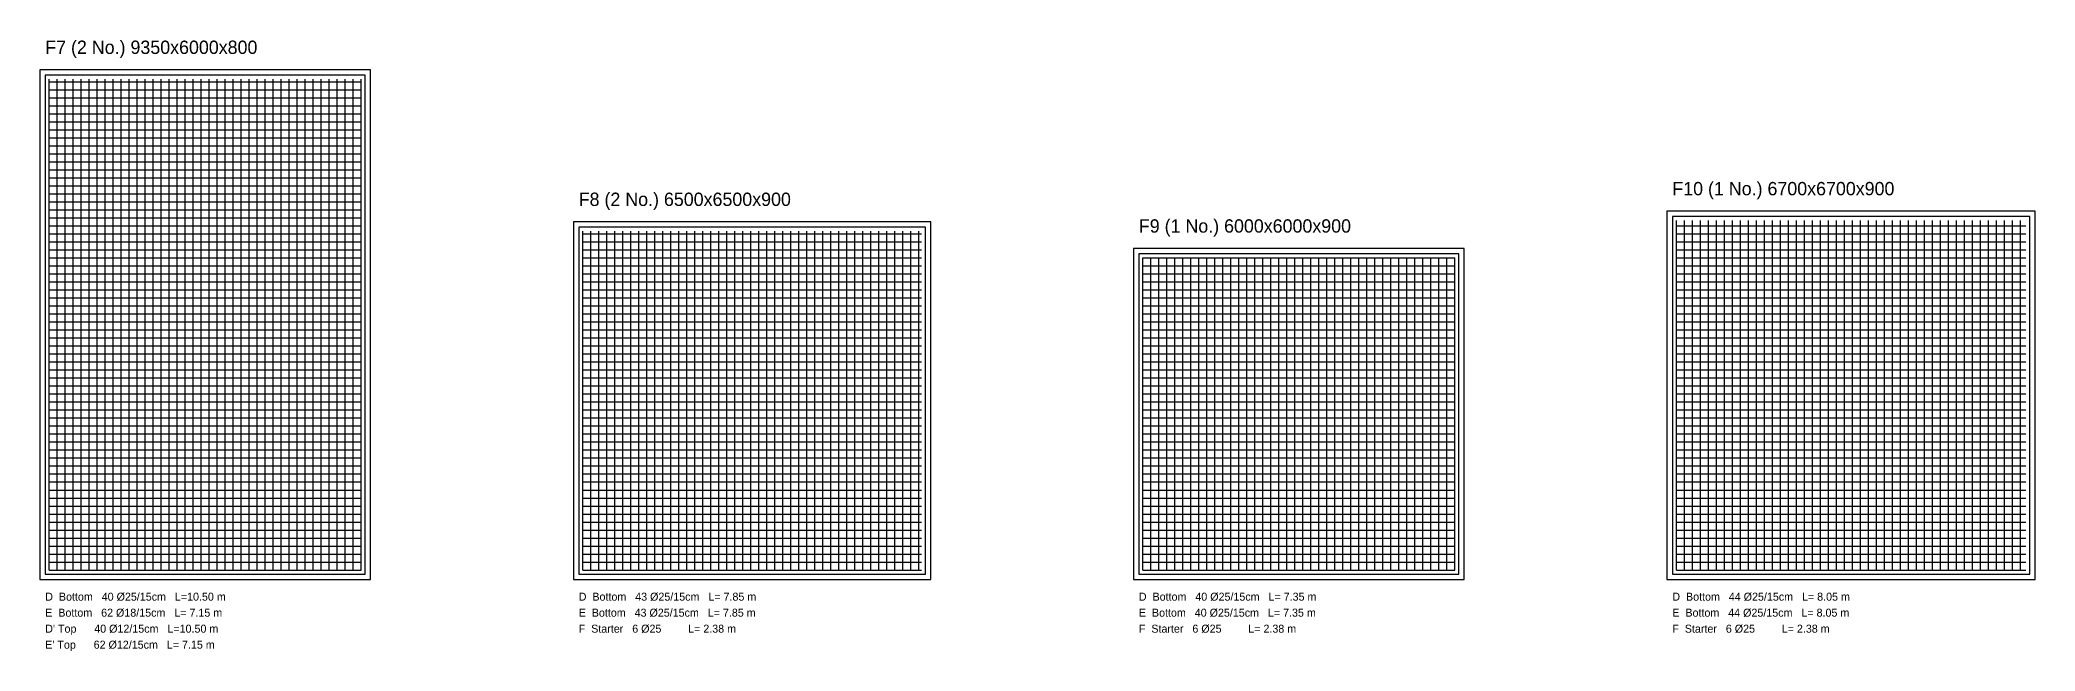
# Model space of a CAD drawing. Header units: metres. Extents: x 0.9 to 85.7, y -0.4 to 11.
# Drawn here: x 48.3 to 85.7, y -0.45 to 11.01 of the extents above; entities that cross this region are included whole.
import ezdxf

# ---------------------------------------------------------------- set-up
doc = ezdxf.new("R2010")
doc.units = ezdxf.units.M
for name, color, linetype in [('BAR-BOTTOM', 3, 'Continuous'), ('BAR-TOP', 6, 'Continuous'), ('BLINDING', 1, 'Continuous'), ('CONCRETE', 7, 'Continuous'), ('TEXT', 2, 'Continuous')]:
    doc.layers.add(name, color=color, linetype=linetype)

msp = doc.modelspace()

# ---------------------------------------------------------------- linework, layer by layer
at = {"layer": 'BAR-BOTTOM'}
for p, q in [((48.475, 1.075), (48.475, 10.275)), ((48.475, 10.225), (54.325, 10.225)), ((48.625, 1.075), (48.625, 10.275)), ((48.775, 1.075), (48.775, 10.275)), ((48.925, 1.075), (48.925, 10.275)), ((49.075, 1.075), (49.075, 10.275)), ((49.225, 1.075), (49.225, 10.275)), ((49.375, 1.075), (49.375, 10.275)), ((49.525, 1.075), (49.525, 10.275)), ((49.675, 1.075), (49.675, 10.275)), ((49.825, 1.075), (49.825, 10.275)), ((49.975, 1.075), (49.975, 10.275)), ((50.125, 1.075), (50.125, 10.275)), ((50.275, 1.075), (50.275, 10.275)), ((50.425, 1.075), (50.425, 10.275)), ((50.575, 1.075), (50.575, 10.275)), ((50.725, 1.075), (50.725, 10.275)), ((50.875, 1.075), (50.875, 10.275)), ((51.025, 1.075), (51.025, 10.275)), ((51.175, 1.075), (51.175, 10.275)), ((51.325, 1.075), (51.325, 10.275)), ((51.475, 1.075), (51.475, 10.275)), ((51.625, 1.075), (51.625, 10.275)), ((51.775, 1.075), (51.775, 10.275)), ((51.925, 1.075), (51.925, 10.275)), ((52.075, 1.075), (52.075, 10.275)), ((52.225, 1.075), (52.225, 10.275)), ((52.375, 1.075), (52.375, 10.275)), ((52.525, 1.075), (52.525, 10.275)), ((52.675, 1.075), (52.675, 10.275)), ((52.825, 1.075), (52.825, 10.275)), ((52.975, 1.075), (52.975, 10.275)), ((53.125, 1.075), (53.125, 10.275)), ((53.275, 1.075), (53.275, 10.275)), ((53.425, 1.075), (53.425, 10.275)), ((53.575, 1.075), (53.575, 10.275)), ((53.725, 1.075), (53.725, 10.275)), ((53.875, 1.075), (53.875, 10.275)), ((54.025, 1.075), (54.025, 10.275)), ((54.175, 1.075), (54.175, 10.275)), ((54.325, 1.075), (54.325, 10.275)), ((48.475, 10.075), (54.325, 10.075)), ((48.475, 9.925), (54.325, 9.925)), ((48.475, 9.775), (54.325, 9.775)), ((48.475, 9.625), (54.325, 9.625)), ((48.475, 9.475), (54.325, 9.475)), ((48.475, 9.325), (54.325, 9.325)), ((48.475, 9.175), (54.325, 9.175)), ((48.475, 9.025), (54.325, 9.025)), ((48.475, 8.875), (54.325, 8.875)), ((48.475, 8.725), (54.325, 8.725)), ((48.475, 8.575), (54.325, 8.575)), ((48.475, 8.425), (54.325, 8.425)), ((48.475, 8.275), (54.325, 8.275)), ((48.475, 8.125), (54.325, 8.125)), ((48.475, 7.975), (54.325, 7.975)), ((48.475, 7.825), (54.325, 7.825)), ((48.475, 7.675), (54.325, 7.675)), ((48.475, 7.525), (54.325, 7.525)), ((78.975, 1.075), (78.975, 7.625)), ((78.975, 7.525), (85.525, 7.525)), ((79.125, 1.075), (79.125, 7.625)), ((79.275, 1.075), (79.275, 7.625)), ((79.425, 1.075), (79.425, 7.625)), ((79.575, 1.075), (79.575, 7.625)), ((79.725, 1.075), (79.725, 7.625)), ((79.875, 1.075), (79.875, 7.625)), ((80.025, 1.075), (80.025, 7.625)), ((80.175, 1.075), (80.175, 7.625)), ((80.325, 1.075), (80.325, 7.625)), ((80.475, 1.075), (80.475, 7.625)), ((80.625, 1.075), (80.625, 7.625)), ((80.775, 1.075), (80.775, 7.625)), ((80.925, 1.075), (80.925, 7.625)), ((81.075, 1.075), (81.075, 7.625)), ((81.225, 1.075), (81.225, 7.625)), ((81.375, 1.075), (81.375, 7.625)), ((81.525, 1.075), (81.525, 7.625)), ((81.675, 1.075), (81.675, 7.625)), ((81.825, 1.075), (81.825, 7.625)), ((81.975, 1.075), (81.975, 7.625)), ((82.125, 1.075), (82.125, 7.625)), ((82.275, 1.075), (82.275, 7.625)), ((82.425, 1.075), (82.425, 7.625)), ((82.575, 1.075), (82.575, 7.625)), ((82.725, 1.075), (82.725, 7.625)), ((82.875, 1.075), (82.875, 7.625)), ((83.025, 1.075), (83.025, 7.625)), ((83.175, 1.075), (83.175, 7.625)), ((83.325, 1.075), (83.325, 7.625)), ((83.475, 1.075), (83.475, 7.625)), ((83.625, 1.075), (83.625, 7.625)), ((83.775, 1.075), (83.775, 7.625)), ((83.925, 1.075), (83.925, 7.625)), ((84.075, 1.075), (84.075, 7.625)), ((84.225, 1.075), (84.225, 7.625)), ((84.375, 1.075), (84.375, 7.625)), ((84.525, 1.075), (84.525, 7.625)), ((84.675, 1.075), (84.675, 7.625)), ((84.825, 1.075), (84.825, 7.625)), ((84.975, 1.075), (84.975, 7.625)), ((85.125, 1.075), (85.125, 7.625)), ((85.275, 1.075), (85.275, 7.625)), ((85.425, 1.075), (85.425, 7.625)), ((48.475, 7.375), (54.325, 7.375)), ((48.475, 7.225), (54.325, 7.225)), ((58.475, 1.075), (58.475, 7.425)), ((58.475, 7.375), (64.825, 7.375)), ((58.475, 7.225), (64.825, 7.225)), ((58.625, 1.075), (58.625, 7.425)), ((58.775, 1.075), (58.775, 7.425)), ((58.925, 1.075), (58.925, 7.425)), ((59.075, 1.075), (59.075, 7.425)), ((59.225, 1.075), (59.225, 7.425)), ((59.375, 1.075), (59.375, 7.425)), ((59.525, 1.075), (59.525, 7.425)), ((59.675, 1.075), (59.675, 7.425)), ((59.825, 1.075), (59.825, 7.425)), ((59.975, 1.075), (59.975, 7.425)), ((60.125, 1.075), (60.125, 7.425)), ((60.275, 1.075), (60.275, 7.425)), ((60.425, 1.075), (60.425, 7.425)), ((60.575, 1.075), (60.575, 7.425)), ((60.725, 1.075), (60.725, 7.425)), ((60.875, 1.075), (60.875, 7.425)), ((61.025, 1.075), (61.025, 7.425)), ((61.175, 1.075), (61.175, 7.425)), ((61.325, 1.075), (61.325, 7.425)), ((61.475, 1.075), (61.475, 7.425)), ((61.625, 1.075), (61.625, 7.425)), ((61.775, 1.075), (61.775, 7.425)), ((61.925, 1.075), (61.925, 7.425)), ((62.075, 1.075), (62.075, 7.425)), ((62.225, 1.075), (62.225, 7.425)), ((62.375, 1.075), (62.375, 7.425)), ((62.525, 1.075), (62.525, 7.425)), ((62.675, 1.075), (62.675, 7.425)), ((62.825, 1.075), (62.825, 7.425)), ((62.975, 1.075), (62.975, 7.425)), ((63.125, 1.075), (63.125, 7.425)), ((63.275, 1.075), (63.275, 7.425)), ((63.425, 1.075), (63.425, 7.425)), ((63.575, 1.075), (63.575, 7.425)), ((63.725, 1.075), (63.725, 7.425)), ((63.875, 1.075), (63.875, 7.425)), ((64.025, 1.075), (64.025, 7.425)), ((64.175, 1.075), (64.175, 7.425)), ((64.325, 1.075), (64.325, 7.425)), ((64.475, 1.075), (64.475, 7.425)), ((64.625, 1.075), (64.625, 7.425)), ((64.775, 1.075), (64.775, 7.425)), ((78.975, 7.375), (85.525, 7.375)), ((78.975, 7.225), (85.525, 7.225)), ((48.475, 7.075), (54.325, 7.075)), ((48.475, 6.925), (54.325, 6.925)), ((48.475, 6.775), (54.325, 6.775)), ((58.475, 7.075), (64.825, 7.075)), ((58.475, 6.925), (64.825, 6.925)), ((58.475, 6.775), (64.825, 6.775)), ((68.975, 1.075), (68.975, 6.925)), ((68.975, 6.925), (74.825, 6.925)), ((68.975, 6.775), (74.825, 6.775)), ((69.125, 1.075), (69.125, 6.925)), ((69.275, 1.075), (69.275, 6.925)), ((69.425, 1.075), (69.425, 6.925)), ((69.575, 1.075), (69.575, 6.925)), ((69.725, 1.075), (69.725, 6.925)), ((69.875, 1.075), (69.875, 6.925)), ((70.025, 1.075), (70.025, 6.925)), ((70.175, 1.075), (70.175, 6.925)), ((70.325, 1.075), (70.325, 6.925)), ((70.475, 1.075), (70.475, 6.925)), ((70.625, 1.075), (70.625, 6.925)), ((70.775, 1.075), (70.775, 6.925)), ((70.925, 1.075), (70.925, 6.925)), ((71.075, 1.075), (71.075, 6.925)), ((71.225, 1.075), (71.225, 6.925)), ((71.375, 1.075), (71.375, 6.925)), ((71.525, 1.075), (71.525, 6.925)), ((71.675, 1.075), (71.675, 6.925)), ((71.825, 1.075), (71.825, 6.925)), ((71.975, 1.075), (71.975, 6.925)), ((72.125, 1.075), (72.125, 6.925)), ((72.275, 1.075), (72.275, 6.925)), ((72.425, 1.075), (72.425, 6.925)), ((72.575, 1.075), (72.575, 6.925)), ((72.725, 1.075), (72.725, 6.925)), ((72.875, 1.075), (72.875, 6.925)), ((73.025, 1.075), (73.025, 6.925)), ((73.175, 1.075), (73.175, 6.925)), ((73.325, 1.075), (73.325, 6.925)), ((73.475, 1.075), (73.475, 6.925)), ((73.625, 1.075), (73.625, 6.925)), ((73.775, 1.075), (73.775, 6.925)), ((73.925, 1.075), (73.925, 6.925)), ((74.075, 1.075), (74.075, 6.925)), ((74.225, 1.075), (74.225, 6.925)), ((74.375, 1.075), (74.375, 6.925)), ((74.525, 1.075), (74.525, 6.925)), ((74.675, 1.075), (74.675, 6.925)), ((74.825, 1.075), (74.825, 6.925)), ((78.975, 7.075), (85.525, 7.075)), ((78.975, 6.925), (85.525, 6.925)), ((78.975, 6.775), (85.525, 6.775)), ((48.475, 6.625), (54.325, 6.625)), ((48.475, 6.475), (54.325, 6.475)), ((58.475, 6.625), (64.825, 6.625)), ((58.475, 6.475), (64.825, 6.475)), ((68.975, 6.625), (74.825, 6.625)), ((68.975, 6.475), (74.825, 6.475)), ((78.975, 6.625), (85.525, 6.625)), ((78.975, 6.475), (85.525, 6.475)), ((48.475, 6.325), (54.325, 6.325)), ((48.475, 6.175), (54.325, 6.175)), ((48.475, 6.025), (54.325, 6.025)), ((58.475, 6.325), (64.825, 6.325)), ((58.475, 6.175), (64.825, 6.175)), ((58.475, 6.025), (64.825, 6.025)), ((68.975, 6.325), (74.825, 6.325)), ((68.975, 6.175), (74.825, 6.175)), ((68.975, 6.025), (74.825, 6.025)), ((78.975, 6.325), (85.525, 6.325)), ((78.975, 6.175), (85.525, 6.175)), ((78.975, 6.025), (85.525, 6.025)), ((48.475, 5.875), (54.325, 5.875)), ((48.475, 5.725), (54.325, 5.725)), ((58.475, 5.875), (64.825, 5.875)), ((58.475, 5.725), (64.825, 5.725)), ((68.975, 5.875), (74.825, 5.875)), ((68.975, 5.725), (74.825, 5.725)), ((78.975, 5.875), (85.525, 5.875)), ((78.975, 5.725), (85.525, 5.725)), ((48.475, 5.575), (54.325, 5.575)), ((48.475, 5.425), (54.325, 5.425)), ((48.475, 5.275), (54.325, 5.275)), ((58.475, 5.575), (64.825, 5.575)), ((58.475, 5.425), (64.825, 5.425)), ((58.475, 5.275), (64.825, 5.275)), ((68.975, 5.575), (74.825, 5.575)), ((68.975, 5.425), (74.825, 5.425)), ((68.975, 5.275), (74.825, 5.275)), ((78.975, 5.575), (85.525, 5.575)), ((78.975, 5.425), (85.525, 5.425)), ((78.975, 5.275), (85.525, 5.275)), ((48.475, 5.125), (54.325, 5.125)), ((48.475, 4.975), (54.325, 4.975)), ((58.475, 5.125), (64.825, 5.125)), ((58.475, 4.975), (64.825, 4.975)), ((68.975, 5.125), (74.825, 5.125)), ((68.975, 4.975), (74.825, 4.975)), ((78.975, 5.125), (85.525, 5.125)), ((78.975, 4.975), (85.525, 4.975)), ((48.475, 4.825), (54.325, 4.825)), ((48.475, 4.675), (54.325, 4.675)), ((48.475, 4.525), (54.325, 4.525)), ((58.475, 4.825), (64.825, 4.825)), ((58.475, 4.675), (64.825, 4.675)), ((58.475, 4.525), (64.825, 4.525)), ((68.975, 4.825), (74.825, 4.825)), ((68.975, 4.675), (74.825, 4.675)), ((68.975, 4.525), (74.825, 4.525)), ((78.975, 4.825), (85.525, 4.825)), ((78.975, 4.675), (85.525, 4.675)), ((78.975, 4.525), (85.525, 4.525)), ((48.475, 4.375), (54.325, 4.375)), ((48.475, 4.225), (54.325, 4.225)), ((58.475, 4.375), (64.825, 4.375)), ((58.475, 4.225), (64.825, 4.225)), ((68.975, 4.375), (74.825, 4.375)), ((68.975, 4.225), (74.825, 4.225)), ((78.975, 4.375), (85.525, 4.375)), ((78.975, 4.225), (85.525, 4.225)), ((48.475, 4.075), (54.325, 4.075)), ((48.475, 3.925), (54.325, 3.925)), ((48.475, 3.775), (54.325, 3.775)), ((58.475, 4.075), (64.825, 4.075)), ((58.475, 3.925), (64.825, 3.925)), ((58.475, 3.775), (64.825, 3.775)), ((68.975, 4.075), (74.825, 4.075)), ((68.975, 3.925), (74.825, 3.925)), ((68.975, 3.775), (74.825, 3.775)), ((78.975, 4.075), (85.525, 4.075)), ((78.975, 3.925), (85.525, 3.925)), ((78.975, 3.775), (85.525, 3.775)), ((48.475, 3.625), (54.325, 3.625)), ((48.475, 3.475), (54.325, 3.475)), ((58.475, 3.625), (64.825, 3.625)), ((58.475, 3.475), (64.825, 3.475)), ((68.975, 3.625), (74.825, 3.625)), ((68.975, 3.475), (74.825, 3.475)), ((78.975, 3.625), (85.525, 3.625)), ((78.975, 3.475), (85.525, 3.475)), ((48.475, 3.325), (54.325, 3.325)), ((48.475, 3.175), (54.325, 3.175)), ((48.475, 3.025), (54.325, 3.025)), ((58.475, 3.325), (64.825, 3.325)), ((58.475, 3.175), (64.825, 3.175)), ((58.475, 3.025), (64.825, 3.025)), ((68.975, 3.325), (74.825, 3.325)), ((68.975, 3.175), (74.825, 3.175)), ((68.975, 3.025), (74.825, 3.025)), ((78.975, 3.325), (85.525, 3.325)), ((78.975, 3.175), (85.525, 3.175)), ((78.975, 3.025), (85.525, 3.025)), ((48.475, 2.875), (54.325, 2.875)), ((48.475, 2.725), (54.325, 2.725)), ((58.475, 2.875), (64.825, 2.875)), ((58.475, 2.725), (64.825, 2.725)), ((68.975, 2.875), (74.825, 2.875)), ((68.975, 2.725), (74.825, 2.725)), ((78.975, 2.875), (85.525, 2.875)), ((78.975, 2.725), (85.525, 2.725)), ((48.475, 2.575), (54.325, 2.575)), ((48.475, 2.425), (54.325, 2.425)), ((48.475, 2.275), (54.325, 2.275)), ((58.475, 2.575), (64.825, 2.575)), ((58.475, 2.425), (64.825, 2.425)), ((58.475, 2.275), (64.825, 2.275)), ((68.975, 2.575), (74.825, 2.575)), ((68.975, 2.425), (74.825, 2.425)), ((68.975, 2.275), (74.825, 2.275)), ((78.975, 2.575), (85.525, 2.575)), ((78.975, 2.425), (85.525, 2.425)), ((78.975, 2.275), (85.525, 2.275)), ((48.475, 2.125), (54.325, 2.125)), ((48.475, 1.975), (54.325, 1.975)), ((58.475, 2.125), (64.825, 2.125)), ((58.475, 1.975), (64.825, 1.975)), ((68.975, 2.125), (74.825, 2.125)), ((68.975, 1.975), (74.825, 1.975)), ((78.975, 2.125), (85.525, 2.125)), ((78.975, 1.975), (85.525, 1.975)), ((48.475, 1.825), (54.325, 1.825)), ((48.475, 1.675), (54.325, 1.675)), ((48.475, 1.525), (54.325, 1.525)), ((58.475, 1.825), (64.825, 1.825)), ((58.475, 1.675), (64.825, 1.675)), ((58.475, 1.525), (64.825, 1.525)), ((68.975, 1.825), (74.825, 1.825)), ((68.975, 1.675), (74.825, 1.675)), ((68.975, 1.525), (74.825, 1.525)), ((78.975, 1.825), (85.525, 1.825)), ((78.975, 1.675), (85.525, 1.675)), ((78.975, 1.525), (85.525, 1.525)), ((48.475, 1.375), (54.325, 1.375)), ((48.475, 1.225), (54.325, 1.225)), ((58.475, 1.375), (64.825, 1.375)), ((58.475, 1.225), (64.825, 1.225)), ((68.975, 1.375), (74.825, 1.375)), ((68.975, 1.225), (74.825, 1.225)), ((78.975, 1.375), (85.525, 1.375)), ((78.975, 1.225), (85.525, 1.225)), ((48.475, 1.075), (54.325, 1.075)), ((58.475, 1.075), (64.825, 1.075)), ((68.975, 1.075), (74.825, 1.075)), ((78.975, 1.075), (85.525, 1.075))]:
    msp.add_line(p, q, dxfattribs=at)
at = {"layer": 'BAR-TOP'}
for p, q in [((48.475, 1.075), (48.475, 10.275)), ((48.475, 10.225), (54.325, 10.225)), ((48.625, 1.075), (48.625, 10.275)), ((48.775, 1.075), (48.775, 10.275)), ((48.925, 1.075), (48.925, 10.275)), ((49.075, 1.075), (49.075, 10.275)), ((49.225, 1.075), (49.225, 10.275)), ((49.375, 1.075), (49.375, 10.275)), ((49.525, 1.075), (49.525, 10.275)), ((49.675, 1.075), (49.675, 10.275)), ((49.825, 1.075), (49.825, 10.275)), ((49.975, 1.075), (49.975, 10.275)), ((50.125, 1.075), (50.125, 10.275)), ((50.275, 1.075), (50.275, 10.275)), ((50.425, 1.075), (50.425, 10.275)), ((50.575, 1.075), (50.575, 10.275)), ((50.725, 1.075), (50.725, 10.275)), ((50.875, 1.075), (50.875, 10.275)), ((51.025, 1.075), (51.025, 10.275)), ((51.175, 1.075), (51.175, 10.275)), ((51.325, 1.075), (51.325, 10.275)), ((51.475, 1.075), (51.475, 10.275)), ((51.625, 1.075), (51.625, 10.275)), ((51.775, 1.075), (51.775, 10.275)), ((51.925, 1.075), (51.925, 10.275)), ((52.075, 1.075), (52.075, 10.275)), ((52.225, 1.075), (52.225, 10.275)), ((52.375, 1.075), (52.375, 10.275)), ((52.525, 1.075), (52.525, 10.275)), ((52.675, 1.075), (52.675, 10.275)), ((52.825, 1.075), (52.825, 10.275)), ((52.975, 1.075), (52.975, 10.275)), ((53.125, 1.075), (53.125, 10.275)), ((53.275, 1.075), (53.275, 10.275)), ((53.425, 1.075), (53.425, 10.275)), ((53.575, 1.075), (53.575, 10.275)), ((53.725, 1.075), (53.725, 10.275)), ((53.875, 1.075), (53.875, 10.275)), ((54.025, 1.075), (54.025, 10.275)), ((54.175, 1.075), (54.175, 10.275)), ((54.325, 1.075), (54.325, 10.275)), ((48.475, 10.075), (54.325, 10.075)), ((48.475, 9.925), (54.325, 9.925)), ((48.475, 9.775), (54.325, 9.775)), ((48.475, 9.625), (54.325, 9.625)), ((48.475, 9.475), (54.325, 9.475)), ((48.475, 9.325), (54.325, 9.325)), ((48.475, 9.175), (54.325, 9.175)), ((48.475, 9.025), (54.325, 9.025)), ((48.475, 8.875), (54.325, 8.875)), ((48.475, 8.725), (54.325, 8.725)), ((48.475, 8.575), (54.325, 8.575)), ((48.475, 8.425), (54.325, 8.425)), ((48.475, 8.275), (54.325, 8.275)), ((48.475, 8.125), (54.325, 8.125)), ((48.475, 7.975), (54.325, 7.975)), ((48.475, 7.825), (54.325, 7.825)), ((48.475, 7.675), (54.325, 7.675)), ((48.475, 7.525), (54.325, 7.525)), ((48.475, 7.375), (54.325, 7.375)), ((48.475, 7.225), (54.325, 7.225)), ((48.475, 7.075), (54.325, 7.075)), ((48.475, 6.925), (54.325, 6.925)), ((48.475, 6.775), (54.325, 6.775)), ((48.475, 6.625), (54.325, 6.625)), ((48.475, 6.475), (54.325, 6.475)), ((48.475, 6.325), (54.325, 6.325)), ((48.475, 6.175), (54.325, 6.175)), ((48.475, 6.025), (54.325, 6.025)), ((48.475, 5.875), (54.325, 5.875)), ((48.475, 5.725), (54.325, 5.725)), ((48.475, 5.575), (54.325, 5.575)), ((48.475, 5.425), (54.325, 5.425)), ((48.475, 5.275), (54.325, 5.275)), ((48.475, 5.125), (54.325, 5.125)), ((48.475, 4.975), (54.325, 4.975)), ((48.475, 4.825), (54.325, 4.825)), ((48.475, 4.675), (54.325, 4.675)), ((48.475, 4.525), (54.325, 4.525)), ((48.475, 4.375), (54.325, 4.375)), ((48.475, 4.225), (54.325, 4.225)), ((48.475, 4.075), (54.325, 4.075)), ((48.475, 3.925), (54.325, 3.925)), ((48.475, 3.775), (54.325, 3.775)), ((48.475, 3.625), (54.325, 3.625)), ((48.475, 3.475), (54.325, 3.475)), ((48.475, 3.325), (54.325, 3.325)), ((48.475, 3.175), (54.325, 3.175)), ((48.475, 3.025), (54.325, 3.025)), ((48.475, 2.875), (54.325, 2.875)), ((48.475, 2.725), (54.325, 2.725)), ((48.475, 2.575), (54.325, 2.575)), ((48.475, 2.425), (54.325, 2.425)), ((48.475, 2.275), (54.325, 2.275)), ((48.475, 2.125), (54.325, 2.125)), ((48.475, 1.975), (54.325, 1.975)), ((48.475, 1.825), (54.325, 1.825)), ((48.475, 1.675), (54.325, 1.675)), ((48.475, 1.525), (54.325, 1.525)), ((48.475, 1.375), (54.325, 1.375)), ((48.475, 1.225), (54.325, 1.225)), ((48.475, 1.075), (54.325, 1.075))]:
    msp.add_line(p, q, dxfattribs=at)
at = {"layer": 'BLINDING'}
for points in [[(48.3, 0.9), (54.5, 0.9), (54.5, 10.45), (48.3, 10.45)], [(58.3, 0.9), (65, 0.9), (65, 7.6), (58.3, 7.6)], [(78.8, 0.9), (85.7, 0.9), (85.7, 7.8), (78.8, 7.8)], [(68.8, 0.9), (75, 0.9), (75, 7.1), (68.8, 7.1)]]:
    msp.add_lwpolyline(points, close=True, dxfattribs=at)
at = {"layer": 'CONCRETE'}
for points in [[(48.4, 1), (54.4, 1), (54.4, 10.35), (48.4, 10.35)], [(58.4, 1), (64.9, 1), (64.9, 7.5), (58.4, 7.5)], [(78.9, 1), (85.6, 1), (85.6, 7.7), (78.9, 7.7)], [(68.9, 1), (74.9, 1), (74.9, 7), (68.9, 7)]]:
    msp.add_lwpolyline(points, close=True, dxfattribs=at)

# ---------------------------------------------------------------- texts
at = {"layer": 'TEXT'}
for s, height, p in [('F7 (2 No.) 9350x6000x800', 0.25, (48.4, 10.75)), ('F10 (1 No.) 6700x6700x900', 0.25, (78.9, 8.1)), ('F8 (2 No.) 6500x6500x900', 0.25, (58.4, 7.9)), ('F9 (1 No.) 6000x6000x900', 0.25, (68.9, 7.4)), ('D  Bottom   40 Ø25/15cm   L=10.50 m', 0.15, (48.4, 0.5)), ('D  Bottom   43 Ø25/15cm   L= 7.85 m', 0.15, (58.4, 0.5)), ('D  Bottom   40 Ø25/15cm   L= 7.35 m', 0.15, (68.9, 0.5)), ('D  Bottom   44 Ø25/15cm   L= 8.05 m', 0.15, (78.9, 0.5)), ('E  Bottom   62 Ø18/15cm   L= 7.15 m', 0.15, (48.4, 0.2)), ("D' Top      40 Ø12/15cm   L=10.50 m", 0.15, (48.4, -0.1)), ('E  Bottom   43 Ø25/15cm   L= 7.85 m', 0.15, (58.4, 0.2)), ('F  Starter   6 Ø25         L= 2.38 m', 0.15, (58.4, -0.1)), ('E  Bottom   40 Ø25/15cm   L= 7.35 m', 0.15, (68.9, 0.2)), ('F  Starter   6 Ø25         L= 2.38 m', 0.15, (68.9, -0.1)), ('E  Bottom   44 Ø25/15cm   L= 8.05 m', 0.15, (78.9, 0.2)), ('F  Starter   6 Ø25         L= 2.38 m', 0.15, (78.9, -0.1)), ("E' Top      62 Ø12/15cm   L= 7.15 m", 0.15, (48.4, -0.4))]:
    msp.add_text(s, height=height, dxfattribs=at).set_placement(p)

doc.saveas('drawing.dxf')
